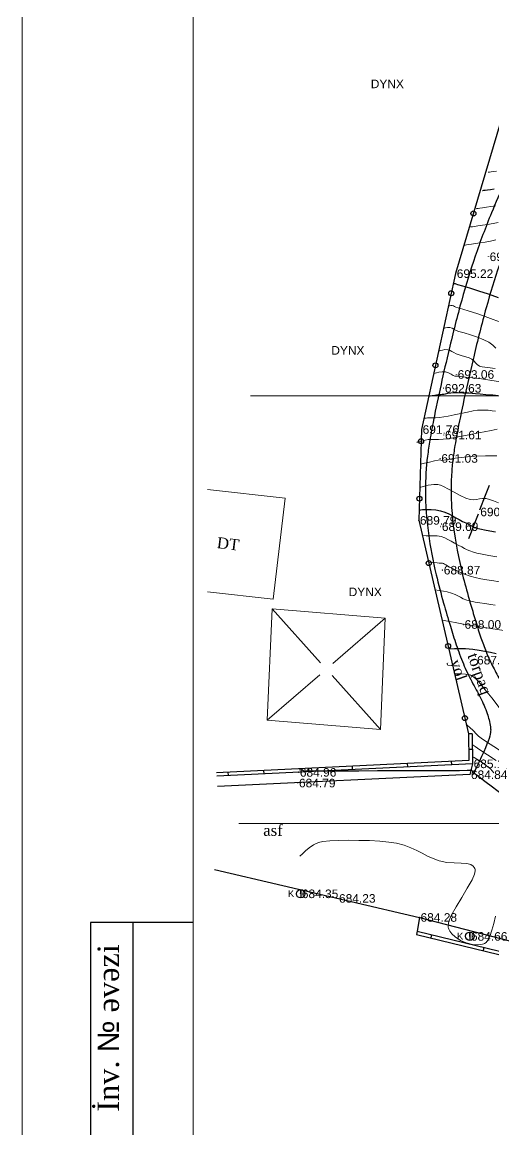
# Model space of a CAD drawing. Header units: feet. Extents: x 3381 to 1374491, y 675186 to 8751562.
# Drawn here: x 686386.8 to 686442, y 4375325.4 to 4375454.9 of the extents above; entities that cross this region are included whole.
import ezdxf
from ezdxf.enums import TextEntityAlignment as Align

# ---------------------------------------------------------------- set-up
doc = ezdxf.new("R2010")
doc.units = ezdxf.units.FT
doc.header["$MEASUREMENT"] = 0
doc.header["$PDMODE"] = 34
doc.header["$PDSIZE"] = 0.01
doc.linetypes.add('ACAD_ISO03W100', pattern=[30, 12, -18])
doc.linetypes.add('DUZ', pattern=[0])
doc.layers.get('0').update_dxf_attribs({"linetype": 'CONTINUOUS'})
for name, color, linetype in [('0_Point_Height', 2, 'CONTINUOUS'), ('0_Point_Point', 7, 'CONTINUOUS'), ('Lep-Stolb', 7, 'CONTINUOUS'), ('polygon', 5, 'CONTINUOUS'), ('Yazilar', 7, 'CONTINUOUS')]:
    doc.layers.add(name, color=color, linetype=linetype)
for name, color, linetype, lineweight in [('ANA HORIZONTAL', 24, 'CONTINUOUS', 30), ('das tikili', 5, 'CONTINUOUS', 0), ('HORIZANTAL', 24, 'CONTINUOUS', 13), ('km setka', 170, 'CONTINUOUS', 15), ('kontur', 5, 'CONTINUOUS', 0), ('rabit xt', 7, 'CONTINUOUS', 13)]:
    doc.layers.add(name, color=color, linetype=linetype, lineweight=lineweight)
doc.styles.get("Standard").update_dxf_attribs({"font": 'arial.ttf', "height": 2.5})

msp = doc.modelspace()

# ---------------------------------------------------------------- linework, layer by layer
at = {"linetype": 'Continuous'}
for p, q in [((686446.767, 4375456.683, 1418.192), (686437.531, 4375425.493, 1411.722)), ((686437.531, 4375425.493, 1411.722), (686433.53, 4375407.262, 1408.256)), ((686433.53, 4375407.262, 1408.256), (686433.217, 4375396.641, 1406.287)), ((686433.217, 4375396.641, 1406.287), (686439.051, 4375371.66, 1402.959)), ((686439.451, 4375371.665, 1402.959), (686439.051, 4375371.66, 1402.959)), ((686439.051, 4375371.66, 1402.959), (686439.095, 4375368.554, 1401.83)), ((686439.451, 4375371.665, 1402.959), (686439.5, 4375368.173, 1401.69)), ((686439.477, 4375369.85, 652.751), (686439.077, 4375369.831, 643.593)), ((686439.095, 4375368.554, 1392.848), (686409.57, 4375367.12, 716.5)), ((686439.5, 4375368.173, 1401.69), (686409.589, 4375366.72, 716.5)), ((686415.062, 4375367.387, 716.5), (686415.078, 4375366.987, 716.5)), ((686420.3, 4375367.641, 716.5), (686420.317, 4375367.241, 716.5)), ((686425.423, 4375367.89, 716.5), (686425.439, 4375367.49, 716.5)), ((686431.872, 4375368.203, 716.5), (686431.888, 4375367.804, 716.5)), ((686437.023, 4375368.453, 1401.239), (686437.039, 4375368.054, 1401.239)), ((686410.897, 4375367.184, 716.5), (686410.914, 4375366.785, 716.5)), ((686433.289, 4375350.207, 1400.727), (686433.027, 4375348.596, 1400.855)), ((686433.027, 4375348.596, 1400.855), (686432.963, 4375348.2, 1357.182)), ((686434.705, 4375348.189, 716.5), (686434.625, 4375347.796, 716.5)), ((686440.824, 4375346.704, 716.5), (686440.743, 4375346.312, 716.5))]:
    msp.add_line(p, q, dxfattribs=at)
at = {"color": 30, "linetype": 'Continuous'}
for p, q in [((686439.5, 4375368.173, 1401.69), (686439.189, 4375366.897, 1401.341)), ((686439.189, 4375366.897, 1401.341), (686409.663, 4375365.509, 716.5))]:
    msp.add_line(p, q, dxfattribs=at)
at = {"color": 7, "lineweight": 25, "ltscale": 15}
msp.add_line((686399.814, 4375264.6, 1433), (686399.814, 4375349.6, 1433), dxfattribs=at)
at = {"color": 30, "linetype": 'Continuous', "elevation": 1400.727}
msp.add_lwpolyline([(686409.334, 4375355.788), (686433.289, 4375350.207), (686455.419, 4375344.451), (686474.358, 4375339.877), (686486.156, 4375336.879), (686527.114, 4375326.686), (686542.626, 4375323.193), (686543.642, 4375326.084), (686554.324, 4375321.902), (686566.759, 4375315.882), (686587.473, 4375303.079)], dxfattribs=at)
at = {"color": 7, "linetype": 'DUZ', "lineweight": 25, "elevation": 1433}
msp.add_lwpolyline([(686406.814, 4375349.6), (686394.814, 4375349.6), (686394.814, 4375264.6), (686406.814, 4375264.6)], dxfattribs=at)
at = {"linetype": 'Continuous', "elevation": 1400.855}
for points in [[(686432.963, 4375348.2), (686456.237, 4375342.553), (686511.127, 4375328.847), (686543.552, 4375321.06), (686544.42, 4375323.662), (686567.334, 4375312.565), (686584.949, 4375298.911)], [(686433.027, 4375348.596), (686456.332, 4375342.941), (686511.222, 4375329.235), (686543.289, 4375321.535), (686544.185, 4375324.22), (686567.546, 4375312.907), (686585.194, 4375299.227)]]:
    msp.add_lwpolyline(points, dxfattribs=at)
at = {"linetype": 'Continuous'}
for centre in [(686439.611, 4375432.516, 1413.179), (686437.024, 4375423.183, 1411.283), (686435.174, 4375414.754, 1409.68), (686433.489, 4375405.879, 1408), (686433.292, 4375399.169, 1406.756), (686434.387, 4375391.631, 1405.62), (686436.651, 4375381.939, 1404.328), (686438.62, 4375373.505, 1403.205)]:
    msp.add_circle(centre, 0.291, dxfattribs=at)
for points, knots in [([(686507.63, 4375544.568, 716.5), (686503.69, 4375540.805, 716.5), (686503.161, 4375540.754, 716.5), (686501.572, 4375540.595, 716.5), (686500.509, 4375540.478, 716.5), (686497.557, 4375540.071, 716.5), (686495.68, 4375539.717, 716.5), (686492.902, 4375538.839, 716.5), (686491.951, 4375538.468, 716.5), (686490.46, 4375537.731, 716.5), (686489.901, 4375537.414, 716.5), (686488.74, 4375536.659, 716.5), (686488.152, 4375536.212, 716.5), (686487.037, 4375535.263, 716.5), (686486.507, 4375534.759, 716.5), (686485.265, 4375533.488, 716.5), (686484.575, 4375532.701, 716.5), (686483.464, 4375531.383, 716.5), (686483.03, 4375530.853, 716.5), (686482.174, 4375529.807, 716.5), (686481.749, 4375529.286, 716.5), (686480.483, 4375527.731, 716.5), (686479.65, 4375526.703, 716.5), (686477.171, 4375523.635, 716.5), (686475.543, 4375521.612, 716.5), (686472.634, 4375518.017, 716.5), (686471.358, 4375516.447, 716.5), (686469.322, 4375513.968, 716.5), (686468.581, 4375513.07, 716.5), (686467.148, 4375511.349, 716.5), (686466.459, 4375510.526, 716.5), (686465.231, 4375509.072, 716.5), (686464.697, 4375508.443, 716.5), (686463.328, 4375506.842, 716.5), (686462.454, 4375505.837, 716.5), (686461.022, 4375503.895, 716.5), (686460.436, 4375502.985, 716.5), (686459.67, 4375501.332, 716.5), (686459.421, 4375500.628, 716.5), (686459.188, 4375499.506, 716.5), (686459.134, 4375499.113, 716.5), (686459.085, 4375498.319, 716.5), (686459.09, 4375497.923, 716.5), (686459.21, 4375496.323, 716.5), (686459.525, 4375495.15, 716.5), (686460.238, 4375493.306, 716.5), (686460.574, 4375492.599, 716.5), (686461.3, 4375491.263, 716.5), (686461.691, 4375490.631, 716.5), (686462.979, 4375488.709, 716.5), (686463.926, 4375487.515, 716.5), (686465.39, 4375485.581, 716.5), (686465.941, 4375484.83, 716.5), (686466.942, 4375483.299, 716.5), (686467.39, 4375482.522, 716.5), (686468.06, 4375481.052, 716.5), (686468.301, 4375480.365, 716.5), (686468.647, 4375478.929, 716.5), (686468.751, 4375478.188, 716.5), (686468.829, 4375476.591, 716.5), (686468.783, 4375475.737, 716.5), (686468.519, 4375474.057, 716.5), (686468.302, 4375473.226, 716.5), (686467.507, 4375470.992, 716.5), (686466.775, 4375469.639, 716.5), (686465.302, 4375467.492, 716.5), (686464.648, 4375466.664, 716.5), (686463.258, 4375465.056, 716.5), (686462.519, 4375464.273, 716.5), (686461.017, 4375462.721, 716.5), (686460.256, 4375461.952, 716.5), (686458.933, 4375460.568, 716.5), (686458.369, 4375459.96, 716.5), (686457.274, 4375458.707, 716.5), (686456.745, 4375458.068, 716.5), (686455.206, 4375456.121, 716.5), (686454.241, 4375454.784, 716.5), (686452.541, 4375452.32, 716.5), (686451.793, 4375451.199, 716.5), (686450.324, 4375448.93, 716.5), (686449.605, 4375447.784, 716.5), (686447.505, 4375444.309, 716.5), (686446.178, 4375441.946, 716.5), (686443.782, 4375437.257, 716.5), (686442.703, 4375434.936, 716.5), (686441.039, 4375430.912, 716.5), (686440.403, 4375429.228, 716.5), (686439.245, 4375425.822, 716.5), (686438.722, 4375424.105, 716.5), (686437.709, 4375420.477, 716.5), (686437.227, 4375418.564, 716.5), (686436.443, 4375415.272, 716.5), (686436.128, 4375413.895, 716.5), (686435.515, 4375411.13, 716.5), (686435.22, 4375409.742, 716.5), (686434.795, 4375407.569, 716.5), (686434.649, 4375406.794, 716.5), (686434.411, 4375405.394, 716.5), (686434.316, 4375404.775, 716.5), (686434.075, 4375402.811, 716.5), (686434, 4375401.467, 716.5), (686434.002, 4375398.451, 716.5), (686434.124, 4375396.779, 716.5), (686434.564, 4375393.487, 716.5), (686434.88, 4375391.868, 716.5), (686435.52, 4375389.152, 716.5), (686435.813, 4375388.044, 716.5), (686436.379, 4375386.046, 716.5), (686436.644, 4375385.153, 716.5), (686437.137, 4375383.539, 716.5), (686437.363, 4375382.809, 716.5), (686437.859, 4375381.335, 716.5), (686438.128, 4375380.595, 716.5), (686438.584, 4375379.504, 716.5), (686438.741, 4375379.151, 716.5), (686439.243, 4375378.097, 716.5), (686439.605, 4375377.436, 716.5), (686440.286, 4375376.166, 716.5), (686440.605, 4375375.557, 716.5), (686441.004, 4375374.655, 716.5), (686441.125, 4375374.351, 716.5), (686441.312, 4375373.797, 716.5), (686441.382, 4375373.55, 716.5), (686441.505, 4375373.026, 716.5), (686441.557, 4375372.753, 716.5), (686441.691, 4375371.917, 716.5), (686441.754, 4375371.326, 716.5), (686439.569, 4375366.912, 716.5)], [0, 0, 0, 0, 1.5041825, 1.5041825, 4.5125475, 4.5125475, 9.8970232, 9.8970232, 12.7958343, 12.7958343, 14.6040586, 14.6040586, 16.6622444, 16.6622444, 18.7204302, 18.7204302, 21.6922095, 21.6922095, 23.6905372, 23.6905372, 25.688865, 25.688865, 29.6855204, 29.6855204, 37.6788312, 37.6788312, 43.8586233, 43.8586233, 47.3387229, 47.3387229, 50.4791814, 50.4791814, 52.8430932, 52.8430932, 56.4524219, 56.4524219, 59.343353, 59.343353, 61.3017168, 61.3017168, 62.3107145, 62.3107145, 63.3197122, 63.3197122, 66.4267393, 66.4267393, 68.5017705, 68.5017705, 70.5768016, 70.5768016, 75.0922592, 75.0922592, 77.9843832, 77.9843832, 80.8765073, 80.8765073, 83.3681481, 83.3681481, 85.859789, 85.859789, 88.6938456, 88.6938456, 91.5279021, 91.5279021, 96.5044037, 96.5044037, 99.8137478, 99.8137478, 103.1230919, 103.1230919, 106.3599071, 106.3599071, 108.7786817, 108.7786817, 111.1974562, 111.1974562, 116.0350052, 116.0350052, 120.025858, 120.025858, 124.0167109, 124.0167109, 131.9984166, 131.9984166, 139.5388434, 139.5388434, 144.8405163, 144.8405163, 150.1421893, 150.1421893, 155.992549, 155.992549, 160.2125993, 160.2125993, 164.4326495, 164.4326495, 166.7775401, 166.7775401, 168.5840285, 168.5840285, 172.4237048, 172.4237048, 177.2211789, 177.2211789, 182.018653, 182.018653, 185.3845457, 185.3845457, 188.1403774, 188.1403774, 190.3972905, 190.3972905, 192.6542037, 192.6542037, 193.7358898, 193.7358898, 195.899262, 195.899262, 198.0626342, 198.0626342, 199.1900842, 199.1900842, 200.13488, 200.13488, 201.0796759, 201.0796759, 202.923933, 202.923933, 202.923933, 202.923933]), ([(686511.533, 4375538.098, 716.5), (686503.971, 4375537.818, 716.5), (686503.441, 4375537.767, 716.5), (686501.864, 4375537.609, 716.5), (686500.826, 4375537.494, 716.5), (686498.026, 4375537.106, 716.5), (686496.318, 4375536.775, 716.5), (686493.9, 4375536.007, 716.5), (686493.092, 4375535.688, 716.5), (686491.843, 4375535.066, 716.5), (686491.375, 4375534.798, 716.5), (686490.226, 4375534.04, 716.5), (686489.555, 4375533.494, 716.5), (686488.245, 4375532.27, 716.5), (686487.607, 4375531.594, 716.5), (686486.344, 4375530.159, 716.5), (686485.718, 4375529.399, 716.5), (686483.571, 4375526.778, 716.5), (686482.092, 4375524.953, 716.5), (686479.164, 4375521.327, 716.5), (686477.715, 4375519.527, 716.5), (686473.328, 4375514.104, 716.5), (686470.351, 4375510.462, 716.5), (686466.632, 4375506.089, 716.5), (686466.148, 4375505.527, 716.5), (686465.206, 4375504.417, 716.5), (686464.75, 4375503.867, 716.5), (686463.763, 4375502.579, 716.5), (686463.265, 4375501.843, 716.5), (686462.579, 4375500.524, 716.5), (686462.352, 4375499.938, 716.5), (686462.164, 4375499.098, 716.5), (686462.125, 4375498.838, 716.5), (686462.088, 4375498.309, 716.5), (686462.09, 4375498.033, 716.5), (686462.174, 4375496.923, 716.5), (686462.405, 4375496.021, 716.5), (686462.956, 4375494.595, 716.5), (686463.201, 4375494.066, 716.5), (686463.738, 4375493.046, 716.5), (686464.032, 4375492.551, 716.5), (686465.116, 4375490.871, 716.5), (686466.008, 4375489.725, 716.5), (686467.527, 4375487.734, 716.5), (686468.14, 4375486.918, 716.5), (686469.31, 4375485.182, 716.5), (686469.865, 4375484.264, 716.5), (686470.611, 4375482.71, 716.5), (686470.858, 4375482.115, 716.5), (686471.268, 4375480.88, 716.5), (686471.429, 4375480.249, 716.5), (686471.786, 4375478.335, 716.5), (686471.855, 4375477.03, 716.5), (686471.685, 4375474.628, 716.5), (686471.484, 4375473.534, 716.5), (686470.882, 4375471.423, 716.5), (686470.481, 4375470.404, 716.5), (686469.527, 4375468.465, 716.5), (686468.975, 4375467.544, 716.5), (686467.595, 4375465.529, 716.5), (686466.731, 4375464.464, 716.5), (686464.947, 4375462.458, 716.5), (686464.026, 4375461.513, 716.5), (686462.36, 4375459.806, 716.5), (686461.61, 4375459.04, 716.5), (686460.433, 4375457.765, 716.5), (686459.988, 4375457.261, 716.5), (686459.116, 4375456.226, 716.5), (686458.69, 4375455.697, 716.5), (686457.436, 4375454.081, 716.5), (686456.632, 4375452.964, 716.5), (686455.105, 4375450.755, 716.5), (686454.378, 4375449.668, 716.5), (686452.957, 4375447.479, 716.5), (686452.262, 4375446.374, 716.5), (686450.232, 4375443.031, 716.5), (686448.952, 4375440.763, 716.5), (686446.576, 4375436.147, 716.5), (686445.479, 4375433.8, 716.5), (686443.825, 4375429.797, 716.5), (686443.208, 4375428.163, 716.5), (686442.086, 4375424.855, 716.5), (686441.577, 4375423.178, 716.5), (686440.58, 4375419.596, 716.5), (686440.1, 4375417.686, 716.5), (686439.329, 4375414.433, 716.5), (686439.023, 4375413.093, 716.5), (686438.431, 4375410.42, 716.5), (686438.148, 4375409.085, 716.5), (686437.733, 4375406.959, 716.5), (686437.584, 4375406.164, 716.5), (686437.35, 4375404.776, 716.5), (686437.261, 4375404.179, 716.5), (686437.124, 4375402.985, 716.5), (686437.075, 4375402.385, 716.5), (686436.98, 4375400.576, 716.5), (686436.989, 4375399.361, 716.5), (686437.178, 4375396.228, 716.5), (686437.458, 4375394.319, 716.5), (686438.248, 4375390.512, 716.5), (686438.756, 4375388.613, 716.5), (686439.501, 4375386.072, 716.5), (686439.695, 4375385.431, 716.5), (686440.088, 4375384.153, 716.5), (686440.286, 4375383.524, 716.5), (686440.681, 4375382.362, 716.5), (686440.876, 4375381.825, 716.5), (686441.227, 4375380.952, 716.5), (686441.376, 4375380.607, 716.5), (686441.657, 4375380, 716.5), (686441.789, 4375379.734, 716.5), (686442.069, 4375379.19, 716.5), (686442.215, 4375378.915, 716.5), (686442.666, 4375378.074, 716.5), (686442.982, 4375377.495, 716.5), (686443.507, 4375376.423, 716.5), (686443.724, 4375375.943, 716.5), (686444.043, 4375375.1, 716.5), (686444.161, 4375374.747, 716.5), (686444.358, 4375374.028, 716.5), (686444.436, 4375373.671, 716.5), (686444.63, 4375372.612, 716.5), (686444.707, 4375371.924, 716.5), (686444.785, 4375371.182, 716.5), (686444.794, 4375371.101, 716.5), (686446.528, 4375366.789, 716.5)], [0, 0, 0, 0, 1.5195761, 1.5195761, 4.5587283, 4.5587283, 9.9305937, 9.9305937, 12.8375976, 12.8375976, 14.6989466, 14.6989466, 17.5962721, 17.5962721, 20.4935977, 20.4935977, 23.4307648, 23.4307648, 30.5406062, 30.5406062, 37.6504477, 37.6504477, 51.8701305, 51.8701305, 53.9433419, 53.9433419, 56.0165533, 56.0165533, 58.8397751, 58.8397751, 61.1867015, 61.1867015, 62.257023, 62.257023, 63.3273446, 63.3273446, 66.4263407, 66.4263407, 68.2682497, 68.2682497, 70.1101586, 70.1101586, 74.6215299, 74.6215299, 77.5950003, 77.5950003, 80.5684708, 80.5684708, 82.3043553, 82.3043553, 84.0402398, 84.0402398, 87.5120089, 87.5120089, 90.504027, 90.504027, 93.4960452, 93.4960452, 96.4880633, 96.4880633, 100.372173, 100.372173, 104.2562828, 104.2562828, 107.5177012, 107.5177012, 109.6184271, 109.6184271, 111.7191531, 111.7191531, 115.920605, 115.920605, 119.8587917, 119.8587917, 123.7969785, 123.7969785, 131.6733519, 131.6733519, 139.5534814, 139.5534814, 144.8944211, 144.8944211, 150.2353608, 150.2353608, 156.1903919, 156.1903919, 160.321983, 160.321983, 164.453574, 164.453574, 166.8999608, 166.8999608, 168.7971258, 168.7971258, 170.6942909, 170.6942909, 174.4886209, 174.4886209, 180.4889056, 180.4889056, 186.4891903, 186.4891903, 188.5086959, 188.5086959, 190.5282014, 190.5282014, 192.322947, 192.322947, 193.5253301, 193.5253301, 194.4787119, 194.4787119, 195.4320938, 195.4320938, 197.3388576, 197.3388576, 198.7843763, 198.7843763, 199.7590286, 199.7590286, 200.7336808, 200.7336808, 202.6829852, 202.6829852, 202.923933, 202.923933, 202.923933, 202.923933])]:
    msp.add_open_spline(points, degree=3, knots=knots, dxfattribs=at)
at = {"layer": '0_Point_Point'}
for p in [(686441.378, 4375427.465, 1412.062), (686437.531, 4375425.493, 1411.722), (686437.634, 4375413.703, 1409.557), (686436.135, 4375412.086, 1409.132), (686433.53, 4375407.262, 1408.256), (686436.154, 4375406.618, 1408.106), (686435.722, 4375403.884, 1407.528), (686440.282, 4375397.624, 1406.841), (686433.217, 4375396.641, 1406.287), (686435.786, 4375395.904, 1406.189), (686436.012, 4375390.818, 1405.371), (686438.44, 4375384.468, 1404.495), (686440.348, 4375379.323, 1403.631), (686439.451, 4375371.665, 1402.959), (686439.5, 4375368.173, 1401.69), (686419.068, 4375365.924, 1401.292), (686419.169, 4375367.172, 1401.456), (686439.189, 4375366.897, 1401.341), (686419.402, 4375352.973, 1400.851), (686423.753, 4375352.434, 1400.727), (686433.289, 4375350.207, 1400.777), (686439.185, 4375347.992, 1401.164)]:
    msp.add_point(p, dxfattribs=at)
at = {"layer": 'ANA HORIZONTAL', "color": 32, "lineweight": 30}
for points, elevation in [([(686440.657, 4375435.202), (686440.707, 4375435.21), (686440.813, 4375435.225), (686440.987, 4375435.249), (686441.246, 4375435.284), (686441.614, 4375435.337), (686442.03, 4375435.403)], 1414), ([(686437.275, 4375424.326), (686437.281, 4375424.327), (686437.305, 4375424.331), (686437.357, 4375424.34), (686437.412, 4375424.344), (686437.476, 4375424.317), (686437.542, 4375424.284), (686437.755, 4375424.223), (686438.322, 4375424.056), (686439.164, 4375423.803), (686440.2, 4375423.48), (686441.348, 4375423.105), (686442.528, 4375422.696)], 1411.5), ([(686434.389, 4375411.176), (686434.438, 4375411.182), (686434.559, 4375411.199), (686434.781, 4375411.23), (686435.113, 4375411.276), (686435.5, 4375411.329), (686435.743, 4375411.359), (686435.941, 4375411.369), (686436.138, 4375411.383), (686436.346, 4375411.428), (686436.622, 4375411.495), (686436.961, 4375411.546), (686437.28, 4375411.562), (686437.769, 4375411.568), (686438.386, 4375411.557), (686439.091, 4375411.524), (686439.843, 4375411.46), (686440.394, 4375411.412), (686441.081, 4375411.36), (686441.886, 4375411.289), (686442.789, 4375411.184)], 1409), ([(686433.251, 4375397.79), (686433.448, 4375397.848), (686433.647, 4375397.884), (686433.85, 4375397.899), (686434.213, 4375397.913), (686434.687, 4375397.907), (686435.223, 4375397.861), (686435.771, 4375397.758), (686436.282, 4375397.59), (686436.745, 4375397.379), (686437.167, 4375397.15), (686437.559, 4375396.924), (686437.931, 4375396.725), (686438.355, 4375396.515), (686438.719, 4375396.331), (686439.03, 4375396.174), (686439.292, 4375396.045), (686439.546, 4375395.915), (686439.749, 4375395.812), (686440.014, 4375395.712), (686440.352, 4375395.639), (686441.105, 4375395.494), (686442.181, 4375395.293)], 1406.5), ([(686442.278, 4375381.015), (686441.619, 4375381.165), (686440.967, 4375381.301), (686440.284, 4375381.42), (686439.533, 4375381.521), (686438.703, 4375381.591), (686438.024, 4375381.607), (686437.419, 4375381.595), (686436.814, 4375381.581), (686436.734, 4375381.582)], 1404), ([(686442.842, 4375364.632), (686441.832, 4375365.411), (686440.932, 4375366.108), (686440.262, 4375366.631), (686439.941, 4375366.887), (686439.662, 4375367.15), (686439.437, 4375367.38), (686439.331, 4375367.479), (686439.275, 4375367.427), (686439.215, 4375367.366), (686438.882, 4375367.362), (686437.968, 4375367.357), (686436.579, 4375367.351), (686434.82, 4375367.343), (686432.796, 4375367.336), (686430.614, 4375367.328), (686428.378, 4375367.321), (686426.195, 4375367.314), (686424.17, 4375367.309), (686422.409, 4375367.304), (686421.017, 4375367.302), (686420.1, 4375367.302), (686419.763, 4375367.304), (686419.672, 4375367.363), (686419.598, 4375367.418), (686419.517, 4375367.423), (686419.448, 4375367.423), (686419.359, 4375367.438), (686419.297, 4375367.441), (686419.262, 4375367.432)], 1401.5)]:
    msp.add_lwpolyline(points, dxfattribs=dict(at, elevation=elevation))
at = {"layer": 'das tikili', "color": 0, "lineweight": 20}
for p, q in [((686408.488, 4375400.257, 1406.094), (686417.57, 4375399.233, 1406.094)), ((686417.57, 4375399.233, 1406.094), (686416.166, 4375387.418, 1406.094)), ((686416.068, 4375386.291, 1406.094), (686415.501, 4375373.273, 1406.094)), ((686416.068, 4375386.291, 1406.094), (686429.301, 4375385.19, 1406.094)), ((686429.301, 4375385.19, 1406.094), (686428.734, 4375372.172, 1406.094))]:
    msp.add_line(p, q, dxfattribs=at)
at = {"layer": 'das tikili', "color": 0, "lineweight": 20, "elevation": 1406.094}
for points in [[(686416.166, 4375387.418), (686408.488, 4375388.284)], [(686421.734, 4375379.976), (686416.068, 4375386.291)], [(686423.158, 4375379.885), (686429.301, 4375385.19)], [(686415.501, 4375373.273), (686421.644, 4375378.578)], [(686415.501, 4375373.273), (686428.734, 4375372.172), (686423.069, 4375378.487)]]:
    msp.add_lwpolyline(points, dxfattribs=at)
at = {"layer": 'HORIZANTAL', "color": 32, "linetype": 'Continuous', "lineweight": 13}
for points, elevation in [([(686441.343, 4375437.333), (686441.392, 4375437.341), (686441.498, 4375437.356), (686441.675, 4375437.38), (686441.944, 4375437.417), (686442.333, 4375437.476)], 1414.5), ([(686439.971, 4375433.071), (686440.032, 4375433.08), (686440.161, 4375433.099), (686440.372, 4375433.128), (686440.688, 4375433.171), (686441.136, 4375433.235), (686441.642, 4375433.315), (686442.205, 4375433.417)], 1413.5), ([(686439.285, 4375430.94), (686439.357, 4375430.951), (686439.508, 4375430.973), (686439.758, 4375431.007), (686440.13, 4375431.058), (686440.658, 4375431.133), (686441.254, 4375431.228), (686441.918, 4375431.347), (686442.522, 4375431.477)], 1413), ([(686438.599, 4375428.809), (686438.667, 4375428.82), (686438.811, 4375428.841), (686439.044, 4375428.873), (686439.387, 4375428.92), (686439.866, 4375428.986), (686440.4, 4375429.065), (686440.988, 4375429.161), (686441.63, 4375429.278), (686442.229, 4375429.417)], 1412.5), ([(686436.698, 4375421.696), (686436.718, 4375421.699), (686436.764, 4375421.71), (686436.842, 4375421.731), (686436.965, 4375421.756), (686437.142, 4375421.756), (686437.293, 4375421.71), (686437.413, 4375421.64), (686437.566, 4375421.561), (686437.813, 4375421.484), (686438.358, 4375421.321), (686439.121, 4375421.088), (686440.024, 4375420.803), (686440.987, 4375420.48), (686441.93, 4375420.136), (686442.775, 4375419.787)], 1411), ([(686436.121, 4375419.066), (686436.155, 4375419.071), (686436.232, 4375419.089), (686436.365, 4375419.125), (686436.572, 4375419.167), (686436.873, 4375419.168), (686437.129, 4375419.091), (686437.331, 4375418.972), (686437.589, 4375418.839), (686437.92, 4375418.73), (686438.515, 4375418.548), (686439.271, 4375418.312), (686440.079, 4375418.04), (686440.834, 4375417.749), (686441.429, 4375417.458), (686441.903, 4375417.109), (686442.235, 4375416.752)], 1410.5), ([(686435.543, 4375416.436), (686435.58, 4375416.441), (686435.658, 4375416.459), (686435.791, 4375416.493), (686435.992, 4375416.545), (686436.28, 4375416.59), (686436.603, 4375416.579), (686436.887, 4375416.505), (686437.106, 4375416.392), (686437.326, 4375416.257), (686437.613, 4375416.116), (686437.933, 4375416.002), (686438.315, 4375415.884), (686438.719, 4375415.757), (686439.1, 4375415.619), (686439.417, 4375415.467), (686439.683, 4375415.261), (686439.863, 4375415.052), (686440.045, 4375414.851), (686440.317, 4375414.669), (686440.646, 4375414.588), (686441.28, 4375414.494), (686442.153, 4375414.382)], 1410), ([(686434.966, 4375413.806), (686435.014, 4375413.813), (686435.119, 4375413.835), (686435.299, 4375413.878), (686435.572, 4375413.942), (686435.947, 4375414), (686436.334, 4375413.991), (686436.695, 4375413.886), (686437.007, 4375413.726), (686437.257, 4375413.572), (686437.433, 4375413.486), (686437.644, 4375413.472), (686437.86, 4375413.474), (686438.102, 4375413.45), (686438.675, 4375413.391), (686439.518, 4375413.296), (686440.57, 4375413.165), (686441.77, 4375412.999), (686443.057, 4375412.797)], 1409.5), ([(686433.812, 4375408.546), (686433.832, 4375408.549), (686433.877, 4375408.555), (686433.954, 4375408.567), (686434.075, 4375408.585), (686434.256, 4375408.606), (686434.449, 4375408.615), (686434.767, 4375408.623), (686435.179, 4375408.638), (686435.65, 4375408.667), (686436.147, 4375408.718), (686436.675, 4375408.808), (686437.369, 4375408.954), (686438.143, 4375409.124), (686438.911, 4375409.291), (686439.588, 4375409.426), (686440.087, 4375409.498), (686440.574, 4375409.529), (686440.956, 4375409.527), (686441.339, 4375409.498), (686441.826, 4375409.447), (686442.213, 4375409.414)], 1408.5), ([(686433.331, 4375400.487), (686433.718, 4375400.592), (686434.034, 4375400.684), (686434.33, 4375400.756), (686434.656, 4375400.803), (686434.964, 4375400.827), (686435.208, 4375400.83), (686435.45, 4375400.804), (686435.747, 4375400.738), (686436.111, 4375400.584), (686436.68, 4375400.288), (686437.365, 4375399.919), (686438.078, 4375399.548), (686438.728, 4375399.242), (686439.227, 4375399.073), (686439.645, 4375399.035), (686439.991, 4375399.075), (686440.313, 4375399.144), (686440.662, 4375399.193), (686441.088, 4375399.174), (686441.485, 4375399.076), (686441.98, 4375398.898), (686442.566, 4375398.661)], 1407), ([(686433.635, 4375394.852), (686434.093, 4375394.817), (686434.583, 4375394.815), (686434.975, 4375394.832), (686435.363, 4375394.819), (686435.838, 4375394.729), (686436.253, 4375394.587), (686436.634, 4375394.403), (686437.007, 4375394.189), (686437.4, 4375393.961), (686437.839, 4375393.73), (686438.247, 4375393.525), (686438.569, 4375393.353), (686438.865, 4375393.202), (686439.195, 4375393.058), (686439.622, 4375392.908), (686440.018, 4375392.806), (686440.631, 4375392.677), (686441.427, 4375392.526), (686442.367, 4375392.356)], 1406), ([(686434.359, 4375391.752), (686434.873, 4375391.708), (686435.385, 4375391.66), (686435.619, 4375391.638), (686435.801, 4375391.641), (686435.977, 4375391.62), (686436.109, 4375391.569), (686436.232, 4375391.499), (686436.387, 4375391.416), (686436.57, 4375391.317), (686436.913, 4375391.129), (686437.384, 4375390.883), (686437.949, 4375390.61), (686438.575, 4375390.34), (686439.229, 4375390.104), (686439.822, 4375389.94), (686440.476, 4375389.797), (686441.196, 4375389.667), (686441.984, 4375389.54), (686442.846, 4375389.406)], 1405.5), ([(686442.174, 4375386.702), (686441.638, 4375386.784), (686440.949, 4375386.9), (686440.354, 4375386.988), (686439.823, 4375387.07), (686439.328, 4375387.167), (686438.837, 4375387.3), (686438.411, 4375387.463), (686438.085, 4375387.631), (686437.793, 4375387.802), (686437.467, 4375387.969), (686437.041, 4375388.129), (686436.561, 4375388.263), (686436.095, 4375388.362), (686435.607, 4375388.44), (686435.118, 4375388.5)], 1405), ([(686443.457, 4375383.698), (686441.891, 4375383.943), (686440.494, 4375384.162), (686439.333, 4375384.347), (686438.472, 4375384.491), (686437.491, 4375384.668), (686436.604, 4375384.835), (686435.945, 4375384.96)], 1404.5), ([(686442.639, 4375374.739), (686441.752, 4375375.859), (686441.005, 4375376.812), (686440.458, 4375377.502), (686440.173, 4375377.83), (686439.889, 4375378.088), (686439.659, 4375378.289), (686439.41, 4375378.452), (686439.073, 4375378.591), (686438.695, 4375378.644), (686438.022, 4375378.674), (686437.411, 4375378.683)], 1403.5), ([(686443.002, 4375369.511), (686441.998, 4375370.167), (686441.136, 4375370.737), (686440.507, 4375371.162), (686440.2, 4375371.381), (686439.994, 4375371.579), (686439.851, 4375371.755), (686439.71, 4375371.931), (686439.506, 4375372.132), (686439.267, 4375372.346), (686438.832, 4375372.732), (686438.793, 4375372.765)], 1403), ([(686442.267, 4375368.566), (686441.28, 4375369.218), (686440.381, 4375369.809), (686439.831, 4375370.17), (686439.567, 4375370.341), (686439.481, 4375370.395), (686439.469, 4375370.402)], 1402.5), ([(686442.019, 4375367.123), (686441.81, 4375367.346), (686441.599, 4375367.565), (686441.307, 4375367.822), (686440.942, 4375368.095), (686440.482, 4375368.414), (686440.023, 4375368.716), (686439.72, 4375368.905), (686439.563, 4375368.995), (686439.503, 4375369.023), (686439.488, 4375369.026)], 1402), ([(686442.216, 4375350.362), (686441.987, 4375349.501), (686441.782, 4375348.689), (686441.551, 4375347.983), (686441.314, 4375347.534), (686441.089, 4375347.285), (686440.912, 4375347.167), (686440.814, 4375347.124), (686440.695, 4375347.086), (686440.446, 4375347.029), (686440.05, 4375346.994), (686439.492, 4375347.035), (686438.781, 4375347.213), (686438.099, 4375347.511), (686437.492, 4375347.91), (686437.091, 4375348.289), (686436.855, 4375348.6), (686436.735, 4375348.819), (686436.687, 4375348.931), (686436.657, 4375349.036), (686436.646, 4375349.28), (686436.739, 4375349.724), (686437.029, 4375350.432), (686437.582, 4375351.447), (686438.242, 4375352.53), (686438.901, 4375353.601), (686439.449, 4375354.58), (686439.734, 4375355.241), (686439.822, 4375355.639), (686439.807, 4375355.848), (686439.775, 4375355.934), (686439.717, 4375356.034), (686439.576, 4375356.2), (686439.307, 4375356.377), (686438.856, 4375356.507), (686438.168, 4375356.559), (686437.375, 4375356.569), (686436.515, 4375356.623), (686435.622, 4375356.806), (686434.901, 4375357.07), (686434.25, 4375357.374), (686433.627, 4375357.701), (686432.993, 4375358.032), (686432.306, 4375358.348), (686431.528, 4375358.632), (686430.616, 4375358.865), (686429.73, 4375359.003), (686428.658, 4375359.105), (686427.465, 4375359.174), (686426.218, 4375359.209), (686424.984, 4375359.214), (686423.827, 4375359.189), (686422.816, 4375359.137), (686422.014, 4375359.057), (686421.489, 4375358.952), (686420.888, 4375358.685), (686420.384, 4375358.339), (686419.96, 4375357.966), (686419.601, 4375357.619), (686419.289, 4375357.349)], 1401)]:
    msp.add_lwpolyline(points, dxfattribs=dict(at, elevation=elevation))
at = {"layer": 'HORIZANTAL', "color": 16, "linetype": 'Continuous', "lineweight": 20}
for points, elevation in [([(686432.99, 4375405.753), (686433.013, 4375405.759), (686433.063, 4375405.772), (686433.149, 4375405.795), (686433.286, 4375405.83), (686433.49, 4375405.881), (686433.718, 4375405.945), (686433.978, 4375406.016), (686434.301, 4375406.074), (686434.622, 4375406.09), (686435.032, 4375406.085), (686435.519, 4375406.085), (686436.075, 4375406.117), (686436.535, 4375406.17), (686436.995, 4375406.241), (686437.485, 4375406.329), (686438.034, 4375406.432), (686438.67, 4375406.551), (686439.27, 4375406.666), (686440.027, 4375406.817), (686440.858, 4375406.986), (686441.678, 4375407.154), (686442.4, 4375407.3)], 1408), ([(686433.41, 4375403.184), (686433.896, 4375403.302), (686434.487, 4375403.443), (686435.059, 4375403.579), (686435.492, 4375403.68), (686435.666, 4375403.721), (686435.724, 4375403.717), (686435.798, 4375403.677), (686435.908, 4375403.629), (686436.118, 4375403.664), (686436.668, 4375403.758), (686437.495, 4375403.884), (686438.537, 4375404.015), (686439.733, 4375404.124), (686441.021, 4375404.184), (686442.338, 4375404.167)], 1407.5)]:
    msp.add_lwpolyline(points, dxfattribs=dict(at, elevation=elevation))
at = {"layer": 'km setka', "elevation": 716.5, "flags": 128}
for points in [[(686413.549, 4375411.186), (686652.319, 4375411.186)], [(686412.166, 4375361.186), (686663.247, 4375361.186)]]:
    msp.add_lwpolyline(points, dxfattribs=at)
at = {"layer": 'Lep-Stolb', "color": 1}
for p, q in [((686441.029, 4375399.583, 1406.841), (686441.479, 4375400.764, 1406.841)), ((686440.371, 4375397.858, 1406.841), (686441.029, 4375399.583, 1406.841)), ((686439.447, 4375395.433, 1406.841), (686440.193, 4375397.391, 1406.841)), ((686439.09, 4375394.499, 1406.841), (686439.536, 4375395.667, 1406.841))]:
    msp.add_line(p, q, dxfattribs=at)
at = {"layer": 'polygon', "color": 6}
for p, q in [((686419.402, 4375352.973, 1400.851), (686419.402, 4375353.473, 1400.851)), ((686419.402, 4375353.473, 1400.851), (686419.402, 4375352.473, 1400.851)), ((686439.185, 4375347.992, 1401.164), (686439.185, 4375348.492, 1401.164)), ((686439.185, 4375348.492, 1401.164), (686439.185, 4375347.492, 1401.164))]:
    msp.add_line(p, q, dxfattribs=at)
for centre in [(686419.402, 4375352.973, 1400.851), (686439.185, 4375347.992, 1401.164)]:
    msp.add_circle(centre, 0.5, dxfattribs=at)
at = {"layer": 'rabit xt', "color": 7, "lineweight": 20, "ltscale": 0.3, "elevation": 1433}
msp.add_lwpolyline([(686386.814, 4375556.6), (686386.814, 4375259.6), (686806.814, 4375259.6)], dxfattribs=at)
msp.add_lwpolyline([(686406.814, 4375551.6), (686801.814, 4375551.6), (686801.814, 4375264.6), (686406.814, 4375264.6)], close=True, dxfattribs=at)

# ---------------------------------------------------------------- texts
at = {"lineweight": -2, "ltscale": 6, "insert": (686395.637, 4375327.483, 1433), "char_height": 2.5, "attachment_point": 1, "rotation": 90}
msp.add_mtext_dynamic_manual_height_columns('{\\fTimes New Roman|b0|i0|c238|p18;İnv. }№{\\fTimes New Roman|b0|i0|c238|p18; əvəzi}', width=11916.50451, gutter_width=25, heights=[0], dxfattribs=at)
at = {"layer": '0_Point_Height', "color": 0}
for s, p in [('695.56', (686441.514, 4375426.951, 1412.062)), ('695.22', (686437.667, 4375424.979, 1411.722)), ('693.06', (686437.77, 4375413.189, 1409.557)), ('692.63', (686436.271, 4375411.572, 1409.132)), ('691.76', (686433.666, 4375406.748, 1408.256)), ('691.61', (686436.29, 4375406.104, 1408.106)), ('691.03', (686435.858, 4375403.37, 1407.528)), ('689.79', (686433.353, 4375396.127, 1406.287)), ('690.34', (686440.418, 4375397.11, 1406.841)), ('689.69', (686435.922, 4375395.39, 1406.189)), ('688.87', (686436.148, 4375390.304, 1405.371)), ('688.00', (686438.576, 4375383.954, 1404.495)), ('687.13', (686440.04, 4375379.782, 1403.631)), ('685.19', (686439.636, 4375367.659, 1401.69)), ('684.96', (686419.305, 4375366.658, 1401.456)), ('684.84', (686439.325, 4375366.383, 1401.341)), ('684.79', (686419.204, 4375365.41, 1401.292)), ('684.35', (686419.538, 4375352.459, 1400.851)), ('684.23', (686423.889, 4375351.92, 1400.727)), ('684.28', (686433.425, 4375349.693, 1400.777)), ('684.66', (686439.321, 4375347.478, 1401.164))]:
    msp.add_text(s, height=1, dxfattribs=at).set_placement(p)
at = {"layer": 'kontur', "color": 0, "linetype": 'ACAD_ISO03W100', "lineweight": 0, "ltscale": 0.35, "char_height": 1, "attachment_point": 1}
for insert in [(686427.602, 4375448.169, 716.5), (686422.985, 4375417.008, 716.5), (686425.015, 4375388.766, 716.5)]:
    msp.add_mtext_dynamic_manual_height_columns('DYNX', width=10.61016, gutter_width=12.5, heights=[0], dxfattribs=dict(at, insert=insert))
at = {"layer": 'Lep-Stolb', "color": 6}
for p in [(686418.275, 4375352.98, 1400.851), (686438.058, 4375347.999, 1401.164)]:
    msp.add_text('K', height=0.8, dxfattribs=at).set_placement(p, align=Align.MIDDLE_CENTER)
at = {"layer": 'Yazilar', "char_height": 1.3, "width": 0.10588, "attachment_point": 1}
for s, insert, rotation in [('{\\fTimes New Roman|b0|i0|c0|p18;DT}', (686409.698, 4375394.693, 716.5), 352.92793), ('{\\fTimes New Roman|b0|i0|c0|p18;torpaq\\fTimes New Roman|b0|i0|c238|p18; yol}', (686440.116, 4375381.271, 960.647), 289.62857)]:
    msp.add_mtext(s, dxfattribs=dict(at, insert=insert, rotation=rotation))
at = {"layer": 'Yazilar', "color": 30, "insert": (686415.025, 4375361.042, 716.5), "char_height": 1.3, "width": 0.10588, "attachment_point": 1, "rotation": 359.75118}
msp.add_mtext('{\\fTimes New Roman|b0|i0|c0|p18;asf}', dxfattribs=at)

doc.saveas('drawing.dxf')
